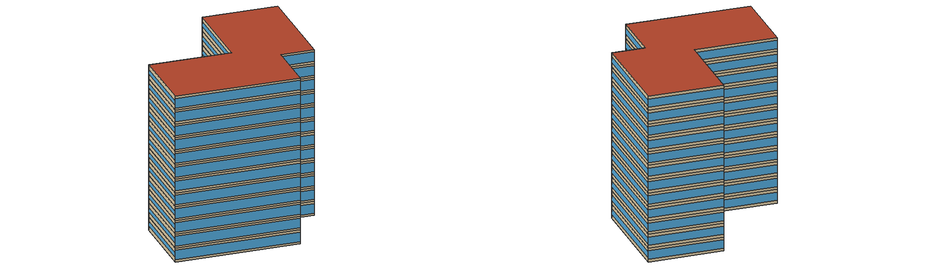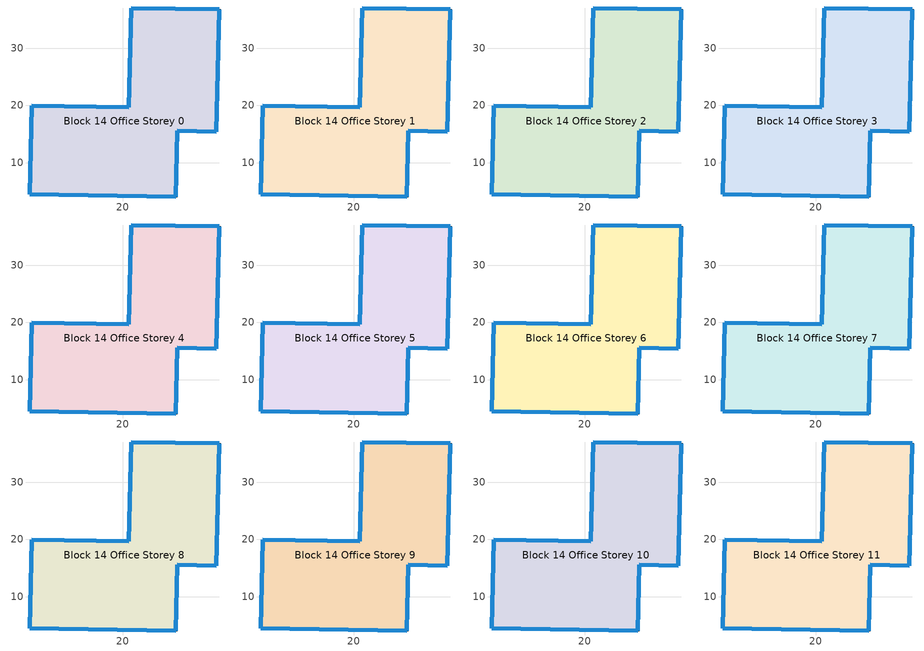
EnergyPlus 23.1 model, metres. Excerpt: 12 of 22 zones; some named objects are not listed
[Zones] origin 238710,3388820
Block 14 Office Storey 0
 floor ground (Project Floor): 36.83,36.71 36.32,15.42 29.51,15.59 29.23,4.05 3.81,4.56 4.18,19.97 21.07,19.67 21.49,36.97 z0
 wall outside (Project Wall): 21.07,19.67 4.18,19.97 3.81,4.56 29.23,4.05 29.51,15.59 36.32,15.42 36.83,36.71 21.49,36.97 21.07,19.67 z0:2.91
 window (Office_north_window_construction): 21.06,19.67 4.19,19.97 / 36.83,36.71 21.49,36.97 z0.58:2.33
 window (Office_west_window_construction): 4.18,19.96 3.81,4.57 / 21.49,36.96 21.07,19.68 z1.02:1.89
 window (Office_south_window_construction): 3.82,4.56 29.22,4.05 / 29.51,15.59 36.32,15.42 z0.44:2.47
 window (Office_east_window_construction): 29.23,4.06 29.51,15.58 / 36.32,15.43 36.83,36.7 z0.87:2.04
 roof outside (Project Ceiling): 29.23,4.05 29.51,15.59 36.32,15.42 36.83,36.71 21.49,36.97 21.07,19.67 4.18,19.97 3.81,4.56 z2.91
Block 14 Office Storey 1
 floor outside (Project Floor): 36.83,36.71 36.32,15.42 29.51,15.59 29.23,4.05 3.81,4.56 4.18,19.97 21.07,19.67 21.49,36.97 z2.91
 wall outside (Project Wall): 21.07,19.67 4.18,19.97 3.81,4.56 29.23,4.05 29.51,15.59 36.32,15.42 36.83,36.71 21.49,36.97 21.07,19.67 z2.91:5.82
 window (Office_north_window_construction): 21.06,19.67 4.19,19.97 / 36.83,36.71 21.49,36.97 z3.49:5.24
 window (Office_west_window_construction): 4.18,19.96 3.81,4.57 / 21.49,36.96 21.07,19.68 z3.93:4.8
 window (Office_south_window_construction): 3.82,4.56 29.22,4.05 / 29.51,15.59 36.32,15.42 z3.35:5.38
 window (Office_east_window_construction): 29.23,4.06 29.51,15.58 / 36.32,15.43 36.83,36.7 z3.78:4.95
 roof outside (Project Ceiling): 29.23,4.05 29.51,15.59 36.32,15.42 36.83,36.71 21.49,36.97 21.07,19.67 4.18,19.97 3.81,4.56 z5.82
Block 14 Office Storey 2
 floor outside (Project Floor): 36.83,36.71 36.32,15.42 29.51,15.59 29.23,4.05 3.81,4.56 4.18,19.97 21.07,19.67 21.49,36.97 z5.82
 wall outside (Project Wall): 21.07,19.67 4.18,19.97 3.81,4.56 29.23,4.05 29.51,15.59 36.32,15.42 36.83,36.71 21.49,36.97 21.07,19.67 z5.82:8.73
 window (Office_north_window_construction): 21.06,19.67 4.19,19.97 / 36.83,36.71 21.49,36.97 z6.4:8.15
 window (Office_west_window_construction): 4.18,19.96 3.81,4.57 / 21.49,36.96 21.07,19.68 z6.84:7.71
 window (Office_south_window_construction): 3.82,4.56 29.22,4.05 / 29.51,15.59 36.32,15.42 z6.25:8.29
 window (Office_east_window_construction): 29.23,4.06 29.51,15.58 / 36.32,15.43 36.83,36.7 z6.69:7.85
 roof outside (Project Ceiling): 29.23,4.05 29.51,15.59 36.32,15.42 36.83,36.71 21.49,36.97 21.07,19.67 4.18,19.97 3.81,4.56 z8.73
Block 14 Office Storey 3
 floor outside (Project Floor): 36.83,36.71 36.32,15.42 29.51,15.59 29.23,4.05 3.81,4.56 4.18,19.97 21.07,19.67 21.49,36.97 z8.73
 wall outside (Project Wall): 21.07,19.67 4.18,19.97 3.81,4.56 29.23,4.05 29.51,15.59 36.32,15.42 36.83,36.71 21.49,36.97 21.07,19.67 z8.73:11.64
 window (Office_north_window_construction): 21.06,19.67 4.19,19.97 / 36.83,36.71 21.49,36.97 z9.31:11.05
 window (Office_west_window_construction): 4.18,19.96 3.81,4.57 / 21.49,36.96 21.07,19.68 z9.75:10.62
 window (Office_south_window_construction): 3.82,4.56 29.22,4.05 / 29.51,15.59 36.32,15.42 z9.16:11.2
 window (Office_east_window_construction): 29.23,4.06 29.51,15.58 / 36.32,15.43 36.83,36.7 z9.6:10.76
 roof outside (Project Ceiling): 29.23,4.05 29.51,15.59 36.32,15.42 36.83,36.71 21.49,36.97 21.07,19.67 4.18,19.97 3.81,4.56 z11.64
Block 14 Office Storey 4
 floor outside (Project Floor): 36.83,36.71 36.32,15.42 29.51,15.59 29.23,4.05 3.81,4.56 4.18,19.97 21.07,19.67 21.49,36.97 z11.64
 wall outside (Project Wall): 21.07,19.67 4.18,19.97 3.81,4.56 29.23,4.05 29.51,15.59 36.32,15.42 36.83,36.71 21.49,36.97 21.07,19.67 z11.64:14.55
 window (Office_north_window_construction): 21.06,19.67 4.19,19.97 / 36.83,36.71 21.49,36.97 z12.22:13.96
 window (Office_west_window_construction): 4.18,19.96 3.81,4.57 / 21.49,36.96 21.07,19.68 z12.65:13.53
 window (Office_south_window_construction): 3.82,4.56 29.22,4.05 / 29.51,15.59 36.32,15.42 z12.07:14.11
 window (Office_east_window_construction): 29.23,4.06 29.51,15.58 / 36.32,15.43 36.83,36.7 z12.51:13.67
 roof outside (Project Ceiling): 29.23,4.05 29.51,15.59 36.32,15.42 36.83,36.71 21.49,36.97 21.07,19.67 4.18,19.97 3.81,4.56 z14.55
Block 14 Office Storey 5
 floor outside (Project Floor): 36.83,36.71 36.32,15.42 29.51,15.59 29.23,4.05 3.81,4.56 4.18,19.97 21.07,19.67 21.49,36.97 z14.55
 wall outside (Project Wall): 21.07,19.67 4.18,19.97 3.81,4.56 29.23,4.05 29.51,15.59 36.32,15.42 36.83,36.71 21.49,36.97 21.07,19.67 z14.55:17.45
 window (Office_north_window_construction): 21.06,19.67 4.19,19.97 / 36.83,36.71 21.49,36.97 z15.13:16.87
 window (Office_west_window_construction): 4.18,19.96 3.81,4.57 / 21.49,36.96 21.07,19.68 z15.56:16.44
 window (Office_south_window_construction): 3.82,4.56 29.22,4.05 / 29.51,15.59 36.32,15.42 z14.98:17.02
 window (Office_east_window_construction): 29.23,4.06 29.51,15.58 / 36.32,15.43 36.83,36.7 z15.42:16.58
 roof outside (Project Ceiling): 29.23,4.05 29.51,15.59 36.32,15.42 36.83,36.71 21.49,36.97 21.07,19.67 4.18,19.97 3.81,4.56 z17.45
Block 14 Office Storey 6
 floor outside (Project Floor): 36.83,36.71 36.32,15.42 29.51,15.59 29.23,4.05 3.81,4.56 4.18,19.97 21.07,19.67 21.49,36.97 z17.45
 wall outside (Project Wall): 21.07,19.67 4.18,19.97 3.81,4.56 29.23,4.05 29.51,15.59 36.32,15.42 36.83,36.71 21.49,36.97 21.07,19.67 z17.45:20.36
 window (Office_north_window_construction): 21.06,19.67 4.19,19.97 / 36.83,36.71 21.49,36.97 z18.04:19.78
 window (Office_west_window_construction): 4.18,19.96 3.81,4.57 / 21.49,36.96 21.07,19.68 z18.47:19.35
 window (Office_south_window_construction): 3.82,4.56 29.22,4.05 / 29.51,15.59 36.32,15.42 z17.89:19.93
 window (Office_east_window_construction): 29.23,4.06 29.51,15.58 / 36.32,15.43 36.83,36.7 z18.33:19.49
 roof outside (Project Ceiling): 29.23,4.05 29.51,15.59 36.32,15.42 36.83,36.71 21.49,36.97 21.07,19.67 4.18,19.97 3.81,4.56 z20.36
Block 14 Office Storey 7
 floor outside (Project Floor): 36.83,36.71 36.32,15.42 29.51,15.59 29.23,4.05 3.81,4.56 4.18,19.97 21.07,19.67 21.49,36.97 z20.36
 wall outside (Project Wall): 21.07,19.67 4.18,19.97 3.81,4.56 29.23,4.05 29.51,15.59 36.32,15.42 36.83,36.71 21.49,36.97 21.07,19.67 z20.36:23.27
 window (Office_north_window_construction): 21.06,19.67 4.19,19.97 / 36.83,36.71 21.49,36.97 z20.95:22.69
 window (Office_west_window_construction): 4.18,19.96 3.81,4.57 / 21.49,36.96 21.07,19.68 z21.38:22.25
 window (Office_south_window_construction): 3.82,4.56 29.22,4.05 / 29.51,15.59 36.32,15.42 z20.8:22.84
 window (Office_east_window_construction): 29.23,4.06 29.51,15.58 / 36.32,15.43 36.83,36.7 z21.24:22.4
 roof outside (Project Ceiling): 29.23,4.05 29.51,15.59 36.32,15.42 36.83,36.71 21.49,36.97 21.07,19.67 4.18,19.97 3.81,4.56 z23.27
Block 14 Office Storey 8
 floor outside (Project Floor): 36.83,36.71 36.32,15.42 29.51,15.59 29.23,4.05 3.81,4.56 4.18,19.97 21.07,19.67 21.49,36.97 z23.27
 wall outside (Project Wall): 21.07,19.67 4.18,19.97 3.81,4.56 29.23,4.05 29.51,15.59 36.32,15.42 36.83,36.71 21.49,36.97 21.07,19.67 z23.27:26.18
 window (Office_north_window_construction): 21.06,19.67 4.19,19.97 / 36.83,36.71 21.49,36.97 z23.85:25.6
 window (Office_west_window_construction): 4.18,19.96 3.81,4.57 / 21.49,36.96 21.07,19.68 z24.29:25.16
 window (Office_south_window_construction): 3.82,4.56 29.22,4.05 / 29.51,15.59 36.32,15.42 z23.71:25.75
 window (Office_east_window_construction): 29.23,4.06 29.51,15.58 / 36.32,15.43 36.83,36.7 z24.15:25.31
 roof outside (Project Ceiling): 29.23,4.05 29.51,15.59 36.32,15.42 36.83,36.71 21.49,36.97 21.07,19.67 4.18,19.97 3.81,4.56 z26.18
Block 14 Office Storey 9
 floor outside (Project Floor): 36.83,36.71 36.32,15.42 29.51,15.59 29.23,4.05 3.81,4.56 4.18,19.97 21.07,19.67 21.49,36.97 z26.18
 wall outside (Project Wall): 21.07,19.67 4.18,19.97 3.81,4.56 29.23,4.05 29.51,15.59 36.32,15.42 36.83,36.71 21.49,36.97 21.07,19.67 z26.18:29.09
 window (Office_north_window_construction): 21.06,19.67 4.19,19.97 / 36.83,36.71 21.49,36.97 z26.76:28.51
 window (Office_west_window_construction): 4.18,19.96 3.81,4.57 / 21.49,36.96 21.07,19.68 z27.2:28.07
 window (Office_south_window_construction): 3.82,4.56 29.22,4.05 / 29.51,15.59 36.32,15.42 z26.62:28.65
 window (Office_east_window_construction): 29.23,4.06 29.51,15.58 / 36.32,15.43 36.83,36.7 z27.05:28.22
 roof outside (Project Ceiling): 29.23,4.05 29.51,15.59 36.32,15.42 36.83,36.71 21.49,36.97 21.07,19.67 4.18,19.97 3.81,4.56 z29.09
Block 14 Office Storey 10
 floor outside (Project Floor): 36.83,36.71 36.32,15.42 29.51,15.59 29.23,4.05 3.81,4.56 4.18,19.97 21.07,19.67 21.49,36.97 z29.09
 wall outside (Project Wall): 21.07,19.67 4.18,19.97 3.81,4.56 29.23,4.05 29.51,15.59 36.32,15.42 36.83,36.71 21.49,36.97 21.07,19.67 z29.09:32
 window (Office_north_window_construction): 21.06,19.67 4.19,19.97 / 36.83,36.71 21.49,36.97 z29.67:31.42
 window (Office_west_window_construction): 4.18,19.96 3.81,4.57 / 21.49,36.96 21.07,19.68 z30.11:30.98
 window (Office_south_window_construction): 3.82,4.56 29.22,4.05 / 29.51,15.59 36.32,15.42 z29.53:31.56
 window (Office_east_window_construction): 29.23,4.06 29.51,15.58 / 36.32,15.43 36.83,36.7 z29.96:31.13
 roof outside (Project Ceiling): 29.23,4.05 29.51,15.59 36.32,15.42 36.83,36.71 21.49,36.97 21.07,19.67 4.18,19.97 3.81,4.56 z32
Block 14 Office Storey 11
 floor outside (Project Floor): 36.83,36.71 36.32,15.42 29.51,15.59 29.23,4.05 3.81,4.56 4.18,19.97 21.07,19.67 21.49,36.97 z32
 wall outside (Project Wall): 21.07,19.67 4.18,19.97 3.81,4.56 29.23,4.05 29.51,15.59 36.32,15.42 36.83,36.71 21.49,36.97 21.07,19.67 z32:34.91
 window (Office_north_window_construction): 21.06,19.67 4.19,19.97 / 36.83,36.71 21.49,36.97 z32.58:34.33
 window (Office_west_window_construction): 4.18,19.96 3.81,4.57 / 21.49,36.96 21.07,19.68 z33.02:33.89
 window (Office_south_window_construction): 3.82,4.56 29.22,4.05 / 29.51,15.59 36.32,15.42 z32.44:34.47
 window (Office_east_window_construction): 29.23,4.06 29.51,15.58 / 36.32,15.43 36.83,36.7 z32.87:34.04
 roof outside (Project Ceiling): 29.23,4.05 29.51,15.59 36.32,15.42 36.83,36.71 21.49,36.97 21.07,19.67 4.18,19.97 3.81,4.56 z34.91
[Building]
Building_1: North Axis=0; Terrain=City; Loads Convergence Tolerance Value=0.04; Temperature Convergence Tolerance Value=0.4; Solar Distribution=FullExterior; Maximum Number of Warmup Days=25; Minimum Number of Warmup Days=6
[Site:Location]
CHN Design_Conditions: Latitude=30; Longitude=114; Time Zone=8; Elevation=12
[SIZINGPERIOD:DESIGNDAY] Day of Month=21; DryBulb Temperature Range Modifier Type=DefaultMultipliers; Humidity Condition Type=Wetbulb; Barometric Pressure=101181; Rain Indicator=No; Snow Indicator=No; Daylight Saving Time Indicator=No; Sky Clearness=0; Begin Environment Reset Mode=FullResetAtBeginEnvironment
Name | Month | Day Type | Maximum DryBulb Temperature | Daily DryBulb Temperature Range | Wetbulb or DewPoint at Maximum DryBulb | Wind Speed | Wind Direction | Solar Model Indicator | ASHRAE Clear Sky Optical Depth for Beam Irradiance taub | ASHRAE Clear Sky Optical Depth for Diffuse Irradiance taud
Ann Htg 99.6% Condns DB | 1 | WinterDesignDay | -10 | 0 | -4.8 | 1 | 340 | ASHRAEClearSky | 0 | 0
Ann Clg .4% Condns DB=>MWB | 7 | SummerDesignDay | 40 | 6.6 | 27.1 | 3.5 | 220 | ASHRAETau | 0.781 | 1.413
[MATERIAL]
DefaultMaterial: Roughness=Rough; Thickness=0.1; Conductivity=0.1; Density=1000; Specific Heat=1000; Thermal Absorptance=0.9; Solar Absorptance=0.7; Visible Absorptance=0.7
[WINDOWMATERIAL:SIMPLEGLAZINGSYSTEM] UFactor=3; Visible Transmittance=0.6
Name | Solar Heat Gain Coefficient
Office_east_window; Office_south_window; Office_west_window | 0.3
Office_north_window | 0.35
[CONSTRUCTION]
Project Wall; Project Floor; Project Ceiling: DefaultMaterial
Office_east_window_construction: Office_east_window
Office_south_window_construction: Office_south_window
Office_west_window_construction: Office_west_window
Office_north_window_construction: Office_north_window
[SPACE] Ceiling Height=autocalculate; Volume=autocalculate; Floor Area=autocalculate; Space Type=Office
Name | Zone
Block 14 Office Storey 0_space | Block 14 Office Storey 0
Block 14 Office Storey 1_space | Block 14 Office Storey 1
Block 14 Office Storey 2_space | Block 14 Office Storey 2
Block 14 Office Storey 3_space | Block 14 Office Storey 3
Block 14 Office Storey 4_space | Block 14 Office Storey 4
Block 14 Office Storey 5_space | Block 14 Office Storey 5
Block 14 Office Storey 6_space | Block 14 Office Storey 6
Block 14 Office Storey 7_space | Block 14 Office Storey 7
Block 14 Office Storey 8_space | Block 14 Office Storey 8
Block 14 Office Storey 9_space | Block 14 Office Storey 9
Block 14 Office Storey 10_space | Block 14 Office Storey 10
Block 14 Office Storey 11_space | Block 14 Office Storey 11
[SPACELIST]
Office: Block 14 Office Storey 0_space, Block 14 Office Storey 1_space, Block 14 Office Storey 2_space, Block 14 Office Storey 3_space, Block 14 Office Storey 4_space, Block 14 Office Storey 5_space, Block 14 Office Storey 6_space, Block 14 Office Storey 7_space, Block 14 Office Storey 8_space, Block 14 Office Storey 9_space, Block 14 Office Storey 10_space, Block 14 Office Storey 11_space, Block 14 Office Storey 12_space, Block 14 Office Storey 13_space, Block 14 Office Storey 14_space, Block 14 Office Storey 15_space, Block 14 Office Storey 16_space, Block 14 Office Storey 17_space, Block 14 Office Storey 18_space, Block 14 Office Storey 19_space, Block 14 Office Storey 20_space, Block 14 Office Storey 21_space
[ZONE] Type=1; Multiplier=1; Ceiling Height=autocalculate; Volume=autocalculate; Floor Area=autocalculate; Part of Total Floor Area=Yes
Block 14 Office Storey 0; Block 14 Office Storey 1; Block 14 Office Storey 2; Block 14 Office Storey 3; Block 14 Office Storey 4; Block 14 Office Storey 5; Block 14 Office Storey 6; Block 14 Office Storey 7; Block 14 Office Storey 8; Block 14 Office Storey 9; Block 14 Office Storey 10; Block 14 Office Storey 11
[PEOPLE]
People_for_office: Zone or ZoneList or Space or SpaceList=Office; Number of People Schedule=SeasonalSchedule_Schedule_office_people; Number of People Calculation Method=People/Area; People per Floor Area=0.1; Fraction Radiant=0.3; Sensible Heat Fraction=autocalculate; Activity Level Schedule=SeasonalSchedule_Schedule_office_activity; Carbon Dioxide Generation Rate=3.82e-08; Enable ASHRAE 55 Comfort Warnings=No; Mean Radiant Temperature Calculation Type=ZoneAveraged; Clothing Insulation Calculation Method=ClothingInsulationSchedule; Cold Stress Temperature Threshold=15.56; Heat Stress Temperature Threshold=30
[LIGHTS]
Light_for_office: Zone or ZoneList or Space or SpaceList=Office; Schedule=SeasonalSchedule_office_lighting; Design Level Calculation Method=Watts/Area; Watts per Zone Floor Area=8; Return Air Fraction=0; Fraction Radiant=0.32; Fraction Visible=0.25; Fraction Replaceable=1; EndUse Subcategory=General; Return Air Fraction Calculated from Plenum Temperature=No; Return Air Fraction Function of Plenum Temperature Coefficient 1=0; Return Air Fraction Function of Plenum Temperature Coefficient 2=0
[ELECTRICEQUIPMENT]
Equipment_for_office: Zone or ZoneList or Space or SpaceList=Office; Schedule=SeasonalSchedule_Schedule_office_equipment; Design Level Calculation Method=Watts/Area; Watts per Zone Floor Area=15; Fraction Latent=0; Fraction Radiant=0; Fraction Lost=0; EndUse Subcategory=Electric Equipment
[DAYLIGHTING:CONTROLS] Illuminance Setpoint at Reference Point 1=300
Name | Zone or Space | Glare Calculation Daylighting Reference Point | Daylighting Reference Point 1
Dlight_Block 14 Office Storey 0 | Block 14 Office Storey 0 | Rpoint_Block 14 Office Storey 0 | Rpoint_Block 14 Office Storey 0
Dlight_Block 14 Office Storey 1 | Block 14 Office Storey 1 | Rpoint_Block 14 Office Storey 1 | Rpoint_Block 14 Office Storey 1
Dlight_Block 14 Office Storey 2 | Block 14 Office Storey 2 | Rpoint_Block 14 Office Storey 2 | Rpoint_Block 14 Office Storey 2
Dlight_Block 14 Office Storey 3 | Block 14 Office Storey 3 | Rpoint_Block 14 Office Storey 3 | Rpoint_Block 14 Office Storey 3
Dlight_Block 14 Office Storey 4 | Block 14 Office Storey 4 | Rpoint_Block 14 Office Storey 4 | Rpoint_Block 14 Office Storey 4
Dlight_Block 14 Office Storey 5 | Block 14 Office Storey 5 | Rpoint_Block 14 Office Storey 5 | Rpoint_Block 14 Office Storey 5
Dlight_Block 14 Office Storey 6 | Block 14 Office Storey 6 | Rpoint_Block 14 Office Storey 6 | Rpoint_Block 14 Office Storey 6
Dlight_Block 14 Office Storey 7 | Block 14 Office Storey 7 | Rpoint_Block 14 Office Storey 7 | Rpoint_Block 14 Office Storey 7
Dlight_Block 14 Office Storey 8 | Block 14 Office Storey 8 | Rpoint_Block 14 Office Storey 8 | Rpoint_Block 14 Office Storey 8
Dlight_Block 14 Office Storey 9 | Block 14 Office Storey 9 | Rpoint_Block 14 Office Storey 9 | Rpoint_Block 14 Office Storey 9
Dlight_Block 14 Office Storey 10 | Block 14 Office Storey 10 | Rpoint_Block 14 Office Storey 10 | Rpoint_Block 14 Office Storey 10
Dlight_Block 14 Office Storey 11 | Block 14 Office Storey 11 | Rpoint_Block 14 Office Storey 11 | Rpoint_Block 14 Office Storey 11
[HVACTEMPLATE:THERMOSTAT]
Name | Heating Setpoint Schedule | Cooling Setpoint Schedule
Thermostat_for_office | SeasonalSchedule_office_heating | SeasonalSchedule_office_cooling
Thermostat_for_commercial | SeasonalSchedule_commerical_heating | SeasonalSchedule_commerical_cooling
Thermostat_for_residential | SeasonalSchedule_residential_heating | SeasonalSchedule_residential_cooling
Thermostat_for_school | SeasonalSchedule_school_heating | SeasonalSchedule_school_cooling
Thermostat_for_hospital | SeasonalSchedule_hospital_heating | SeasonalSchedule_hospital_cooling
Thermostat_for_industrial | SeasonalSchedule_Industrial_heating | SeasonalSchedule_Industrial_cooling
Thermostat_for_transport | SeasonalSchedule_transport_heating | SeasonalSchedule_transport_cooling
Thermostat_for_administration | SeasonalSchedule_administration_heating | SeasonalSchedule_administration_cooling
[HVACTEMPLATE:ZONE:IDEALLOADSAIRSYSTEM] Template Thermostat=Thermostat_for_office; Maximum Heating Supply Air Temperature=50; Minimum Cooling Supply Air Temperature=13; Maximum Heating Supply Air Humidity Ratio=0.0156; Minimum Cooling Supply Air Humidity Ratio=0.0077; Heating Limit=NoLimit; Cooling Limit=NoLimit; Dehumidification Control Type=ConstantSensibleHeatRatio; Cooling Sensible Heat Ratio=0.7; Dehumidification Setpoint=60; Humidification Control Type=None; Humidification Setpoint=30; Outdoor Air Method=DetailedSpecification; Outdoor Air Flow Rate per Person=0.00944; Outdoor Air Flow Rate per Zone Floor Area=0; Outdoor Air Flow Rate per Zone=0; Design Specification Outdoor Air Object=Ventilation_for_office; Demand Controlled Ventilation Type=None; Outdoor Air Economizer Type=NoEconomizer; Heat Recovery Type=None; Sensible Heat Recovery Effectiveness=0.7; Latent Heat Recovery Effectiveness=0.65
Block 14 Office Storey 0; Block 14 Office Storey 1; Block 14 Office Storey 2; Block 14 Office Storey 3; Block 14 Office Storey 4; Block 14 Office Storey 5; Block 14 Office Storey 6; Block 14 Office Storey 7; Block 14 Office Storey 8; Block 14 Office Storey 9; Block 14 Office Storey 10; Block 14 Office Storey 11
[DESIGNSPECIFICATION:OUTDOORAIR]
Ventilation_for_office: Outdoor Air Method=Flow/Person; Outdoor Air Flow per Person=0.00833333; Outdoor Air Flow per Zone Floor Area=0; Outdoor Air Flow per Zone=0; Outdoor Air Flow Air Changes per Hour=0
[SCHEDULE:DAY:HOURLY]
Schedule_administration_heating_summer_hourly; Schedule_commerical_heating_summer_hourly; Schedule_residential_heating_summer_hourly; Schedule_school_heating_summer_hourly; Schedule_hospital_heating_summer_hourly; Schedule_Industrial_heating_summer_hourly; Schedule_transport_heating_summer_hourly; Schedule_office_heating_summer_hourly: -20, -20, -20, -20, -20, -20, -20, -20, -20, -20, -20, -20, -20, -20, -20, -20, -20, -20, -20, -20, -20, -20, -20, -20
Schedule_administration_heating_winnter_weekday_hourly: 5, 5, 5, 5, 5, 5, 12, 12, 18, 20, 20, 20, 20, 20, 20, 20, 20, 20, 18, 5, 5, 5, 5, 5
Schedule_administration_heating_winnter_holiday_hourly; Schedule_school_heating_winnter_holiday_hourly: 5, 5, 5, 5, 5, 5, 5, 5, 5, 5, 5, 5, 5, 5, 5, 5, 5, 5, 5, 5, 5, 5, 5, 5
Schedule_administration_cooling_winter_hourly; Schedule_administration_cooling_summer_holiday_hourly; Schedule_commerical_cooling_winter_hourly; Schedule_residential_cooling_winter_hourly; Schedule_school_cooling_winter_hourly; Schedule_school_cooling_summer_holiday_hourly; Schedule_hospital_cooling_winter_hourly; Schedule_Industrial_cooling_winter_hourly; Schedule_transport_cooling_winter_hourly; Schedule_office_cooling_winter_hourly: 50, 50, 50, 50, 50, 50, 50, 50, 50, 50, 50, 50, 50, 50, 50, 50, 50, 50, 50, 50, 50, 50, 50, 50
Schedule_administration_cooling_summer_weekday_hourly: 50, 50, 50, 50, 50, 50, 50, 28, 26, 26, 26, 26, 26, 26, 26, 26, 26, 26, 50, 50, 50, 50, 50, 50
Schedule_commerical_heating_winnter_weekday_hourly; Schedule_commerical_heating_winnter_holiday_hourly: 5, 5, 5, 5, 5, 5, 12, 16, 18, 18, 18, 18, 18, 18, 18, 18, 18, 18, 18, 18, 12, 5, 5, 5
Schedule_commerical_cooling_summer_weekday_hourly; Schedule_commerical_cooling_summer_holiday_hourly: 50, 50, 50, 50, 50, 50, 50, 28, 24, 24, 24, 24, 24, 24, 24, 24, 24, 24, 24, 24, 24, 28, 50, 50
Schedule_residential_heating_winnter_weekday_hourly; Schedule_residential_heating_winnter_holiday_hourly: 18, 18, 18, 18, 18, 18, 18, -20, -20, -20, -20, -20, -20, -20, -20, -20, -20, -20, -20, -20, 18, 18, 18, 18
Schedule_residential_cooling_summer_weekday_hourly; Schedule_residential_cooling_summer_holiday_hourly: 26, 26, 26, 26, 26, 26, 26, 50, 50, 50, 50, 50, 50, 50, 50, 50, 50, 50, 50, 50, 26, 26, 26, 26
Schedule_school_heating_winnter_weekday_hourly: 5, 5, 5, 5, 5, 12, 18, 20, 20, 20, 20, 20, 20, 20, 20, 20, 20, 20, 18, 12, 5, 5, 5, 5
Schedule_school_cooling_summer_weekday_hourly: 50, 50, 50, 50, 50, 50, 28, 26, 26, 26, 26, 26, 26, 26, 26, 26, 26, 26, 50, 50, 50, 50, 50, 50
Schedule_hospital_heating_winnter_weekday_hourly; Schedule_hospital_heating_winnter_holiday_hourly: 22, 22, 22, 22, 22, 22, 22, 22, 22, 22, 22, 22, 22, 22, 22, 22, 22, 22, 22, 22, 22, 22, 22, 22
Schedule_hospital_cooling_summer_weekday_hourly; Schedule_hospital_cooling_summer_holiday_hourly: 26, 26, 26, 26, 26, 26, 26, 26, 26, 26, 26, 26, 26, 26, 26, 26, 26, 26, 26, 26, 26, 26, 26, 26
Schedule_Industrial_heating_winnter_weekday_hourly; Schedule_Industrial_heating_winnter_holiday_hourly: -20, -20, -20, -20, -20, -20, 18, 18, 18, 18, 18, 18, 18, 18, 18, 18, 18, 18, 18, -20, -20, -20, -20, -20
Schedule_Industrial_cooling_summer_weekday_hourly; Schedule_Industrial_cooling_summer_holiday_hourly: 50, 50, 50, 50, 50, 50, 50, 28, 28, 28, 28, 28, 28, 28, 28, 28, 28, 28, 28, 50, 50, 50, 50, 50
Schedule_transport_heating_winnter_weekday_hourly; Schedule_transport_heating_winnter_holiday_hourly: 18, 18, 18, 18, 18, 18, 20, 20, 20, 20, 20, 20, 20, 20, 20, 20, 20, 20, 20, 20, 20, 20, 18, 18
Schedule_transport_cooling_summer_weekday_hourly; Schedule_transport_cooling_summer_holiday_hourly: 26, 26, 26, 26, 26, 26, 26, 24, 24, 24, 25, 24, 24, 24, 24, 24, 24, 24, 24, 24, 24, 24, 26, 28
Schedule_office_heating_winnter_weekday_hourly: 5, 5, 5, 5, 5, 5, 12, 18, 20, 20, 20, 20, 20, 20, 20, 20, 20, 20, 20, 18, 12, 5, 5, 5
Schedule_office_heating_winnter_holiday_hourly: 5, 5, 5, 5, 5, 5, 5, 5, 5, 16, 16, 16, 16, 16, 16, 16, 16, 5, 5, 5, 5, 5, 5, 5
Schedule_office_cooling_summer_weekday_hourly: 50, 50, 50, 50, 50, 50, 28, 26, 26, 26, 26, 26, 26, 26, 26, 26, 26, 26, 26, 26, 50, 50, 50, 50
Schedule_office_cooling_summer_holiday_hourly: 50, 50, 50, 50, 50, 50, 50, 50, 50, 50, 50, 26, 26, 26, 26, 26, 26, 50, 50, 50, 50, 50, 50, 50
Schedule_office_lighting_weekday_hourly: 0.1, 0.1, 0.1, 0.1, 0.1, 0.1, 0.1, 0.2, 0.5, 0.95, 0.95, 0.95, 0.8, 0.8, 0.95, 0.95, 0.95, 0.95, 0.95, 0.95, 0.95, 0.8, 0.5, 0.1
Schedule_office_lighting_holiday_hourly; Schedule_office_equipment_holiday_hourly: 0.1, 0.1, 0.1, 0.1, 0.1, 0.1, 0.1, 0.1, 0.1, 0.1, 0.1, 0.1, 0.1, 0.3, 0.3, 0.3, 0.3, 0.3, 0.3, 0.3, 0.3, 0.3, 0.1, 0.1
Schedule_office_equipment_weekday_hourly: 0.1, 0.1, 0.1, 0.1, 0.1, 0.1, 0.1, 0.2, 0.5, 0.95, 0.95, 0.95, 0.5, 0.5, 0.95, 0.95, 0.95, 0.95, 0.95, 0.95, 0.4, 0.4, 0.3, 0.1
Schedule_office_people_weekday_hourly: 0.1, 0.1, 0.1, 0.1, 0.1, 0.1, 0.1, 0.5, 0.95, 0.95, 0.95, 0.8, 0.8, 0.95, 0.95, 0.95, 0.95, 0.95, 0.8, 0.5, 0.5, 0.3, 0.1, 0.1
Schedule_office_people_holiday_hourly: 0.1, 0.1, 0.1, 0.1, 0.1, 0.1, 0.1, 0.1, 0.1, 0.1, 0.1, 0.1, 0.1, 0.3, 0.3, 0.3, 0.3, 0.3, 0.3, 0.1, 0.1, 0.1, 0.1, 0.1
Schedule_office_activity_weekday_hourly; Schedule_office_activity_holiday_hourly: 144, 144, 144, 144, 144, 144, 144, 144, 144, 144, 144, 144, 144, 144, 144, 144, 144, 144, 144, 144, 144, 144, 144, 144
[SCHEDULE:WEEK:DAILY]
Schedule_office_heating_summer_weekly: Schedule_office_heating_summer_hourly, Schedule_office_heating_summer_hourly, Schedule_office_heating_summer_hourly, Schedule_office_heating_summer_hourly, Schedule_office_heating_summer_hourly, Schedule_office_heating_summer_hourly, Schedule_office_heating_summer_hourly, Schedule_office_heating_summer_hourly, Schedule_office_heating_summer_hourly, Schedule_office_heating_summer_hourly, Schedule_office_heating_summer_hourly, Schedule_office_heating_summer_hourly
Schedule_office_heating_winnter_weekly: Schedule_office_heating_winnter_holiday_hourly, Schedule_office_heating_winnter_weekday_hourly, Schedule_office_heating_winnter_weekday_hourly, Schedule_office_heating_winnter_weekday_hourly, Schedule_office_heating_winnter_weekday_hourly, Schedule_office_heating_winnter_weekday_hourly, Schedule_office_heating_winnter_holiday_hourly, Schedule_office_heating_winnter_holiday_hourly, Schedule_office_heating_winnter_weekday_hourly, Schedule_office_heating_winnter_weekday_hourly, Schedule_office_heating_winnter_holiday_hourly, Schedule_office_heating_winnter_holiday_hourly
Schedule_office_cooling_winnter_weekly: Schedule_office_cooling_winter_hourly, Schedule_office_cooling_winter_hourly, Schedule_office_cooling_winter_hourly, Schedule_office_cooling_winter_hourly, Schedule_office_cooling_winter_hourly, Schedule_office_cooling_winter_hourly, Schedule_office_cooling_winter_hourly, Schedule_office_cooling_winter_hourly, Schedule_office_cooling_winter_hourly, Schedule_office_cooling_winter_hourly, Schedule_office_cooling_winter_hourly, Schedule_office_cooling_winter_hourly
Schedule_office_cooling_summer_weekly: Schedule_office_cooling_summer_holiday_hourly, Schedule_office_cooling_summer_weekday_hourly, Schedule_office_cooling_summer_weekday_hourly, Schedule_office_cooling_summer_weekday_hourly, Schedule_office_cooling_summer_weekday_hourly, Schedule_office_cooling_summer_weekday_hourly, Schedule_office_cooling_summer_holiday_hourly, Schedule_office_cooling_summer_holiday_hourly, Schedule_office_cooling_summer_weekday_hourly, Schedule_office_cooling_summer_weekday_hourly, Schedule_office_cooling_summer_holiday_hourly, Schedule_office_cooling_summer_holiday_hourly
Schedule_office_lighting_weekly: Schedule_office_lighting_holiday_hourly, Schedule_office_lighting_weekday_hourly, Schedule_office_lighting_weekday_hourly, Schedule_office_lighting_weekday_hourly, Schedule_office_lighting_weekday_hourly, Schedule_office_lighting_weekday_hourly, Schedule_office_lighting_holiday_hourly, Schedule_office_lighting_holiday_hourly, Schedule_office_lighting_weekday_hourly, Schedule_office_lighting_weekday_hourly, Schedule_office_lighting_holiday_hourly, Schedule_office_lighting_holiday_hourly
Schedule_office_equipment_weekly: Schedule_office_equipment_holiday_hourly, Schedule_office_equipment_weekday_hourly, Schedule_office_equipment_weekday_hourly, Schedule_office_equipment_weekday_hourly, Schedule_office_equipment_weekday_hourly, Schedule_office_equipment_weekday_hourly, Schedule_office_equipment_holiday_hourly, Schedule_office_equipment_holiday_hourly, Schedule_office_equipment_weekday_hourly, Schedule_office_equipment_weekday_hourly, Schedule_office_equipment_holiday_hourly, Schedule_office_equipment_holiday_hourly
Schedule_office_people_weekly: Schedule_office_people_holiday_hourly, Schedule_office_people_weekday_hourly, Schedule_office_people_weekday_hourly, Schedule_office_people_weekday_hourly, Schedule_office_people_weekday_hourly, Schedule_office_people_weekday_hourly, Schedule_office_people_holiday_hourly, Schedule_office_people_holiday_hourly, Schedule_office_people_weekday_hourly, Schedule_office_people_weekday_hourly, Schedule_office_people_holiday_hourly, Schedule_office_people_holiday_hourly
Schedule_office_activity_weekly: Schedule_office_activity_holiday_hourly, Schedule_office_activity_weekday_hourly, Schedule_office_activity_weekday_hourly, Schedule_office_activity_weekday_hourly, Schedule_office_activity_weekday_hourly, Schedule_office_activity_weekday_hourly, Schedule_office_activity_holiday_hourly, Schedule_office_activity_holiday_hourly, Schedule_office_activity_weekday_hourly, Schedule_office_activity_weekday_hourly, Schedule_office_activity_holiday_hourly, Schedule_office_activity_holiday_hourly
Schedule_commerical_heating_summer_weekly: Schedule_commerical_heating_summer_hourly, Schedule_commerical_heating_summer_hourly, Schedule_commerical_heating_summer_hourly, Schedule_commerical_heating_summer_hourly, Schedule_commerical_heating_summer_hourly, Schedule_commerical_heating_summer_hourly, Schedule_commerical_heating_summer_hourly, Schedule_commerical_heating_summer_hourly, Schedule_commerical_heating_summer_hourly, Schedule_commerical_heating_summer_hourly, Schedule_commerical_heating_summer_hourly, Schedule_commerical_heating_summer_hourly
Schedule_commerical_heating_winnter_weekly: Schedule_commerical_heating_winnter_holiday_hourly, Schedule_commerical_heating_winnter_weekday_hourly, Schedule_commerical_heating_winnter_weekday_hourly, Schedule_commerical_heating_winnter_weekday_hourly, Schedule_commerical_heating_winnter_weekday_hourly, Schedule_commerical_heating_winnter_weekday_hourly, Schedule_commerical_heating_winnter_holiday_hourly, Schedule_commerical_heating_winnter_holiday_hourly, Schedule_commerical_heating_winnter_weekday_hourly, Schedule_commerical_heating_winnter_weekday_hourly, Schedule_commerical_heating_winnter_holiday_hourly, Schedule_commerical_heating_winnter_holiday_hourly
Schedule_commerical_cooling_winnter_weekly: Schedule_commerical_cooling_winter_hourly, Schedule_commerical_cooling_winter_hourly, Schedule_commerical_cooling_winter_hourly, Schedule_commerical_cooling_winter_hourly, Schedule_commerical_cooling_winter_hourly, Schedule_commerical_cooling_winter_hourly, Schedule_commerical_cooling_winter_hourly, Schedule_commerical_cooling_winter_hourly, Schedule_commerical_cooling_winter_hourly, Schedule_commerical_cooling_winter_hourly, Schedule_commerical_cooling_winter_hourly, Schedule_commerical_cooling_winter_hourly
Schedule_commerical_cooling_summer_weekly: Schedule_commerical_cooling_summer_holiday_hourly, Schedule_commerical_cooling_summer_weekday_hourly, Schedule_commerical_cooling_summer_weekday_hourly, Schedule_commerical_cooling_summer_weekday_hourly, Schedule_commerical_cooling_summer_weekday_hourly, Schedule_commerical_cooling_summer_weekday_hourly, Schedule_commerical_cooling_summer_holiday_hourly, Schedule_commerical_cooling_summer_holiday_hourly, Schedule_commerical_cooling_summer_weekday_hourly, Schedule_commerical_cooling_summer_weekday_hourly, Schedule_commerical_cooling_summer_holiday_hourly, Schedule_commerical_cooling_summer_holiday_hourly
Schedule_residential_heating_summer_weekly: Schedule_residential_heating_summer_hourly, Schedule_residential_heating_summer_hourly, Schedule_residential_heating_summer_hourly, Schedule_residential_heating_summer_hourly, Schedule_residential_heating_summer_hourly, Schedule_residential_heating_summer_hourly, Schedule_residential_heating_summer_hourly, Schedule_residential_heating_summer_hourly, Schedule_residential_heating_summer_hourly, Schedule_residential_heating_summer_hourly, Schedule_residential_heating_summer_hourly, Schedule_residential_heating_summer_hourly
Schedule_residential_heating_winnter_weekly: Schedule_residential_heating_winnter_holiday_hourly, Schedule_residential_heating_winnter_weekday_hourly, Schedule_residential_heating_winnter_weekday_hourly, Schedule_residential_heating_winnter_weekday_hourly, Schedule_residential_heating_winnter_weekday_hourly, Schedule_residential_heating_winnter_weekday_hourly, Schedule_residential_heating_winnter_holiday_hourly, Schedule_residential_heating_winnter_holiday_hourly, Schedule_residential_heating_winnter_weekday_hourly, Schedule_residential_heating_winnter_weekday_hourly, Schedule_residential_heating_winnter_holiday_hourly, Schedule_residential_heating_winnter_holiday_hourly
Schedule_residential_cooling_winnter_weekly: Schedule_residential_cooling_winter_hourly, Schedule_residential_cooling_winter_hourly, Schedule_residential_cooling_winter_hourly, Schedule_residential_cooling_winter_hourly, Schedule_residential_cooling_winter_hourly, Schedule_residential_cooling_winter_hourly, Schedule_residential_cooling_winter_hourly, Schedule_residential_cooling_winter_hourly, Schedule_residential_cooling_winter_hourly, Schedule_residential_cooling_winter_hourly, Schedule_residential_cooling_winter_hourly, Schedule_residential_cooling_winter_hourly
Schedule_residential_cooling_summer_weekly: Schedule_residential_cooling_summer_holiday_hourly, Schedule_residential_cooling_summer_weekday_hourly, Schedule_residential_cooling_summer_weekday_hourly, Schedule_residential_cooling_summer_weekday_hourly, Schedule_residential_cooling_summer_weekday_hourly, Schedule_residential_cooling_summer_weekday_hourly, Schedule_residential_cooling_summer_holiday_hourly, Schedule_residential_cooling_summer_holiday_hourly, Schedule_residential_cooling_summer_weekday_hourly, Schedule_residential_cooling_summer_weekday_hourly, Schedule_residential_cooling_summer_holiday_hourly, Schedule_residential_cooling_summer_holiday_hourly
Schedule_school_heating_summer_weekly: Schedule_school_heating_summer_hourly, Schedule_school_heating_summer_hourly, Schedule_school_heating_summer_hourly, Schedule_school_heating_summer_hourly, Schedule_school_heating_summer_hourly, Schedule_school_heating_summer_hourly, Schedule_school_heating_summer_hourly, Schedule_school_heating_summer_hourly, Schedule_school_heating_summer_hourly, Schedule_school_heating_summer_hourly, Schedule_school_heating_summer_hourly, Schedule_school_heating_summer_hourly
Schedule_school_heating_winnter_weekly: Schedule_school_heating_winnter_holiday_hourly, Schedule_school_heating_winnter_weekday_hourly, Schedule_school_heating_winnter_weekday_hourly, Schedule_school_heating_winnter_weekday_hourly, Schedule_school_heating_winnter_weekday_hourly, Schedule_school_heating_winnter_weekday_hourly, Schedule_school_heating_winnter_holiday_hourly, Schedule_school_heating_winnter_holiday_hourly, Schedule_school_heating_winnter_weekday_hourly, Schedule_school_heating_winnter_weekday_hourly, Schedule_school_heating_winnter_holiday_hourly, Schedule_school_heating_winnter_holiday_hourly
Schedule_school_cooling_winnter_weekly: Schedule_school_cooling_winter_hourly, Schedule_school_cooling_winter_hourly, Schedule_school_cooling_winter_hourly, Schedule_school_cooling_winter_hourly, Schedule_school_cooling_winter_hourly, Schedule_school_cooling_winter_hourly, Schedule_school_cooling_winter_hourly, Schedule_school_cooling_winter_hourly, Schedule_school_cooling_winter_hourly, Schedule_school_cooling_winter_hourly, Schedule_school_cooling_winter_hourly, Schedule_school_cooling_winter_hourly
Schedule_school_cooling_summer_weekly: Schedule_school_cooling_summer_holiday_hourly, Schedule_school_cooling_summer_weekday_hourly, Schedule_school_cooling_summer_weekday_hourly, Schedule_school_cooling_summer_weekday_hourly, Schedule_school_cooling_summer_weekday_hourly, Schedule_school_cooling_summer_weekday_hourly, Schedule_school_cooling_summer_holiday_hourly, Schedule_school_cooling_summer_holiday_hourly, Schedule_school_cooling_summer_weekday_hourly, Schedule_school_cooling_summer_weekday_hourly, Schedule_school_cooling_summer_holiday_hourly, Schedule_school_cooling_summer_holiday_hourly
Schedule_hospital_heating_summer_weekly: Schedule_hospital_heating_summer_hourly, Schedule_hospital_heating_summer_hourly, Schedule_hospital_heating_summer_hourly, Schedule_hospital_heating_summer_hourly, Schedule_hospital_heating_summer_hourly, Schedule_hospital_heating_summer_hourly, Schedule_hospital_heating_summer_hourly, Schedule_hospital_heating_summer_hourly, Schedule_hospital_heating_summer_hourly, Schedule_hospital_heating_summer_hourly, Schedule_hospital_heating_summer_hourly, Schedule_hospital_heating_summer_hourly
Schedule_hospital_heating_winnter_weekly: Schedule_hospital_heating_winnter_holiday_hourly, Schedule_hospital_heating_winnter_weekday_hourly, Schedule_hospital_heating_winnter_weekday_hourly, Schedule_hospital_heating_winnter_weekday_hourly, Schedule_hospital_heating_winnter_weekday_hourly, Schedule_hospital_heating_winnter_weekday_hourly, Schedule_hospital_heating_winnter_holiday_hourly, Schedule_hospital_heating_winnter_holiday_hourly, Schedule_hospital_heating_winnter_weekday_hourly, Schedule_hospital_heating_winnter_weekday_hourly, Schedule_hospital_heating_winnter_holiday_hourly, Schedule_hospital_heating_winnter_holiday_hourly
Schedule_hospital_cooling_winnter_weekly: Schedule_hospital_cooling_winter_hourly, Schedule_hospital_cooling_winter_hourly, Schedule_hospital_cooling_winter_hourly, Schedule_hospital_cooling_winter_hourly, Schedule_hospital_cooling_winter_hourly, Schedule_hospital_cooling_winter_hourly, Schedule_hospital_cooling_winter_hourly, Schedule_hospital_cooling_winter_hourly, Schedule_hospital_cooling_winter_hourly, Schedule_hospital_cooling_winter_hourly, Schedule_hospital_cooling_winter_hourly, Schedule_hospital_cooling_winter_hourly
Schedule_hospital_cooling_summer_weekly: Schedule_hospital_cooling_summer_holiday_hourly, Schedule_hospital_cooling_summer_weekday_hourly, Schedule_hospital_cooling_summer_weekday_hourly, Schedule_hospital_cooling_summer_weekday_hourly, Schedule_hospital_cooling_summer_weekday_hourly, Schedule_hospital_cooling_summer_weekday_hourly, Schedule_hospital_cooling_summer_holiday_hourly, Schedule_hospital_cooling_summer_holiday_hourly, Schedule_hospital_cooling_summer_weekday_hourly, Schedule_hospital_cooling_summer_weekday_hourly, Schedule_hospital_cooling_summer_holiday_hourly, Schedule_hospital_cooling_summer_holiday_hourly
Schedule_Industrial_heating_summer_weekly: Schedule_Industrial_heating_summer_hourly, Schedule_Industrial_heating_summer_hourly, Schedule_Industrial_heating_summer_hourly, Schedule_Industrial_heating_summer_hourly, Schedule_Industrial_heating_summer_hourly, Schedule_Industrial_heating_summer_hourly, Schedule_Industrial_heating_summer_hourly, Schedule_Industrial_heating_summer_hourly, Schedule_Industrial_heating_summer_hourly, Schedule_Industrial_heating_summer_hourly, Schedule_Industrial_heating_summer_hourly, Schedule_Industrial_heating_summer_hourly
Schedule_Industrial_heating_winnter_weekly: Schedule_Industrial_heating_winnter_holiday_hourly, Schedule_Industrial_heating_winnter_weekday_hourly, Schedule_Industrial_heating_winnter_weekday_hourly, Schedule_Industrial_heating_winnter_weekday_hourly, Schedule_Industrial_heating_winnter_weekday_hourly, Schedule_Industrial_heating_winnter_weekday_hourly, Schedule_Industrial_heating_winnter_holiday_hourly, Schedule_Industrial_heating_winnter_holiday_hourly, Schedule_Industrial_heating_winnter_weekday_hourly, Schedule_Industrial_heating_winnter_weekday_hourly, Schedule_Industrial_heating_winnter_holiday_hourly, Schedule_Industrial_heating_winnter_holiday_hourly
Schedule_Industrial_cooling_winnter_weekly: Schedule_Industrial_cooling_winter_hourly, Schedule_Industrial_cooling_winter_hourly, Schedule_Industrial_cooling_winter_hourly, Schedule_Industrial_cooling_winter_hourly, Schedule_Industrial_cooling_winter_hourly, Schedule_Industrial_cooling_winter_hourly, Schedule_Industrial_cooling_winter_hourly, Schedule_Industrial_cooling_winter_hourly, Schedule_Industrial_cooling_winter_hourly, Schedule_Industrial_cooling_winter_hourly, Schedule_Industrial_cooling_winter_hourly, Schedule_Industrial_cooling_winter_hourly
Schedule_Industrial_cooling_summer_weekly: Schedule_Industrial_cooling_summer_holiday_hourly, Schedule_Industrial_cooling_summer_weekday_hourly, Schedule_Industrial_cooling_summer_weekday_hourly, Schedule_Industrial_cooling_summer_weekday_hourly, Schedule_Industrial_cooling_summer_weekday_hourly, Schedule_Industrial_cooling_summer_weekday_hourly, Schedule_Industrial_cooling_summer_holiday_hourly, Schedule_Industrial_cooling_summer_holiday_hourly, Schedule_Industrial_cooling_summer_weekday_hourly, Schedule_Industrial_cooling_summer_weekday_hourly, Schedule_Industrial_cooling_summer_holiday_hourly, Schedule_Industrial_cooling_summer_holiday_hourly
Schedule_administration_heating_summer_weekly: Schedule_administration_heating_summer_hourly, Schedule_administration_heating_summer_hourly, Schedule_administration_heating_summer_hourly, Schedule_administration_heating_summer_hourly, Schedule_administration_heating_summer_hourly, Schedule_administration_heating_summer_hourly, Schedule_administration_heating_summer_hourly, Schedule_administration_heating_summer_hourly, Schedule_administration_heating_summer_hourly, Schedule_administration_heating_summer_hourly, Schedule_administration_heating_summer_hourly, Schedule_administration_heating_summer_hourly
Schedule_administration_heating_winnter_weekly: Schedule_administration_heating_winnter_holiday_hourly, Schedule_administration_heating_winnter_weekday_hourly, Schedule_administration_heating_winnter_weekday_hourly, Schedule_administration_heating_winnter_weekday_hourly, Schedule_administration_heating_winnter_weekday_hourly, Schedule_administration_heating_winnter_weekday_hourly, Schedule_administration_heating_winnter_holiday_hourly, Schedule_administration_heating_winnter_holiday_hourly, Schedule_administration_heating_winnter_weekday_hourly, Schedule_administration_heating_winnter_weekday_hourly, Schedule_administration_heating_winnter_holiday_hourly, Schedule_administration_heating_winnter_holiday_hourly
Schedule_administration_cooling_winnter_weekly: Schedule_administration_cooling_winter_hourly, Schedule_administration_cooling_winter_hourly, Schedule_administration_cooling_winter_hourly, Schedule_administration_cooling_winter_hourly, Schedule_administration_cooling_winter_hourly, Schedule_administration_cooling_winter_hourly, Schedule_administration_cooling_winter_hourly, Schedule_administration_cooling_winter_hourly, Schedule_administration_cooling_winter_hourly, Schedule_administration_cooling_winter_hourly, Schedule_administration_cooling_winter_hourly, Schedule_administration_cooling_winter_hourly
Schedule_administration_cooling_summer_weekly: Schedule_administration_cooling_summer_holiday_hourly, Schedule_administration_cooling_summer_weekday_hourly, Schedule_administration_cooling_summer_weekday_hourly, Schedule_administration_cooling_summer_weekday_hourly, Schedule_administration_cooling_summer_weekday_hourly, Schedule_administration_cooling_summer_weekday_hourly, Schedule_administration_cooling_summer_holiday_hourly, Schedule_administration_cooling_summer_holiday_hourly, Schedule_administration_cooling_summer_weekday_hourly, Schedule_administration_cooling_summer_weekday_hourly, Schedule_administration_cooling_summer_holiday_hourly, Schedule_administration_cooling_summer_holiday_hourly
Schedule_transport_heating_summer_weekly: Schedule_transport_heating_summer_hourly, Schedule_transport_heating_summer_hourly, Schedule_transport_heating_summer_hourly, Schedule_transport_heating_summer_hourly, Schedule_transport_heating_summer_hourly, Schedule_transport_heating_summer_hourly, Schedule_transport_heating_summer_hourly, Schedule_transport_heating_summer_hourly, Schedule_transport_heating_summer_hourly, Schedule_transport_heating_summer_hourly, Schedule_transport_heating_summer_hourly, Schedule_transport_heating_summer_hourly
Schedule_transport_heating_winnter_weekly: Schedule_transport_heating_winnter_holiday_hourly, Schedule_transport_heating_winnter_weekday_hourly, Schedule_transport_heating_winnter_weekday_hourly, Schedule_transport_heating_winnter_weekday_hourly, Schedule_transport_heating_winnter_weekday_hourly, Schedule_transport_heating_winnter_weekday_hourly, Schedule_transport_heating_winnter_holiday_hourly, Schedule_transport_heating_winnter_holiday_hourly, Schedule_transport_heating_winnter_weekday_hourly, Schedule_transport_heating_winnter_weekday_hourly, Schedule_transport_heating_winnter_holiday_hourly, Schedule_transport_heating_winnter_holiday_hourly
Schedule_transport_cooling_winnter_weekly: Schedule_transport_cooling_winter_hourly, Schedule_transport_cooling_winter_hourly, Schedule_transport_cooling_winter_hourly, Schedule_transport_cooling_winter_hourly, Schedule_transport_cooling_winter_hourly, Schedule_transport_cooling_winter_hourly, Schedule_transport_cooling_winter_hourly, Schedule_transport_cooling_winter_hourly, Schedule_transport_cooling_winter_hourly, Schedule_transport_cooling_winter_hourly, Schedule_transport_cooling_winter_hourly, Schedule_transport_cooling_winter_hourly
Schedule_transport_cooling_summer_weekly: Schedule_transport_cooling_summer_holiday_hourly, Schedule_transport_cooling_summer_weekday_hourly, Schedule_transport_cooling_summer_weekday_hourly, Schedule_transport_cooling_summer_weekday_hourly, Schedule_transport_cooling_summer_weekday_hourly, Schedule_transport_cooling_summer_weekday_hourly, Schedule_transport_cooling_summer_holiday_hourly, Schedule_transport_cooling_summer_holiday_hourly, Schedule_transport_cooling_summer_weekday_hourly, Schedule_transport_cooling_summer_weekday_hourly, Schedule_transport_cooling_summer_holiday_hourly, Schedule_transport_cooling_summer_holiday_hourly
[SCHEDULE:YEAR]
SeasonalSchedule_office_heating: Schedule_office_heating_winnter_weekly, 1, 1, 3, 31, Schedule_office_heating_summer_weekly, 4, 1, 11, 30, Schedule_office_heating_winnter_weekly, 12, 1, 12, 31
SeasonalSchedule_office_cooling: Schedule_office_cooling_winnter_weekly, 1, 1, 5, 31, Schedule_office_cooling_summer_weekly, 6, 1, 9, 30, Schedule_office_cooling_winnter_weekly, 10, 1, 12, 31
SeasonalSchedule_office_lighting: Schedule_office_lighting_weekly, 1, 1, 12, 31
SeasonalSchedule_Schedule_office_equipment: Schedule_office_equipment_weekly, 1, 1, 12, 31
SeasonalSchedule_Schedule_office_people: Schedule_office_people_weekly, 1, 1, 12, 31
SeasonalSchedule_Schedule_office_activity: Schedule_office_activity_weekly, 1, 1, 12, 31
SeasonalSchedule_commerical_heating: Schedule_commerical_heating_winnter_weekly, 1, 1, 3, 31, Schedule_commerical_heating_summer_weekly, 4, 1, 11, 30, Schedule_commerical_heating_winnter_weekly, 12, 1, 12, 31
SeasonalSchedule_commerical_cooling: Schedule_commerical_cooling_winnter_weekly, 1, 1, 5, 31, Schedule_commerical_cooling_summer_weekly, 6, 1, 9, 30, Schedule_commerical_cooling_winnter_weekly, 10, 1, 12, 31
SeasonalSchedule_residential_heating: Schedule_residential_heating_winnter_weekly, 1, 1, 3, 31, Schedule_residential_heating_summer_weekly, 4, 1, 11, 30, Schedule_residential_heating_winnter_weekly, 12, 1, 12, 31
SeasonalSchedule_residential_cooling: Schedule_residential_cooling_winnter_weekly, 1, 1, 5, 31, Schedule_residential_cooling_summer_weekly, 6, 1, 9, 30, Schedule_residential_cooling_winnter_weekly, 10, 1, 12, 31
SeasonalSchedule_school_heating: Schedule_school_heating_winnter_weekly, 1, 1, 3, 31, Schedule_school_heating_summer_weekly, 4, 1, 11, 30, Schedule_school_heating_winnter_weekly, 12, 1, 12, 31
SeasonalSchedule_school_cooling: Schedule_school_cooling_winnter_weekly, 1, 1, 5, 31, Schedule_school_cooling_summer_weekly, 6, 1, 9, 30, Schedule_school_cooling_winnter_weekly, 10, 1, 12, 31
SeasonalSchedule_hospital_heating: Schedule_hospital_heating_winnter_weekly, 1, 1, 3, 31, Schedule_hospital_heating_summer_weekly, 4, 1, 11, 30, Schedule_hospital_heating_winnter_weekly, 12, 1, 12, 31
SeasonalSchedule_hospital_cooling: Schedule_hospital_cooling_winnter_weekly, 1, 1, 5, 31, Schedule_hospital_cooling_summer_weekly, 6, 1, 9, 30, Schedule_hospital_cooling_winnter_weekly, 10, 1, 12, 31
SeasonalSchedule_Industrial_heating: Schedule_Industrial_heating_winnter_weekly, 1, 1, 3, 31, Schedule_Industrial_heating_summer_weekly, 4, 1, 11, 30, Schedule_Industrial_heating_winnter_weekly, 12, 1, 12, 31
SeasonalSchedule_Industrial_cooling: Schedule_Industrial_cooling_winnter_weekly, 1, 1, 5, 31, Schedule_Industrial_cooling_summer_weekly, 6, 1, 9, 30, Schedule_Industrial_cooling_winnter_weekly, 10, 1, 12, 31
SeasonalSchedule_transport_heating: Schedule_transport_heating_winnter_weekly, 1, 1, 3, 31, Schedule_transport_heating_summer_weekly, 4, 1, 11, 30, Schedule_transport_heating_winnter_weekly, 12, 1, 12, 31
SeasonalSchedule_transport_cooling: Schedule_transport_cooling_winnter_weekly, 1, 1, 5, 31, Schedule_transport_cooling_summer_weekly, 6, 1, 9, 30, Schedule_transport_cooling_winnter_weekly, 10, 1, 12, 31
SeasonalSchedule_administration_heating: Schedule_administration_heating_winnter_weekly, 1, 1, 3, 31, Schedule_administration_heating_summer_weekly, 4, 1, 11, 30, Schedule_administration_heating_winnter_weekly, 12, 1, 12, 31
SeasonalSchedule_administration_cooling: Schedule_administration_cooling_winnter_weekly, 1, 1, 5, 31, Schedule_administration_cooling_summer_weekly, 6, 1, 9, 30, Schedule_administration_cooling_winnter_weekly, 10, 1, 12, 31
